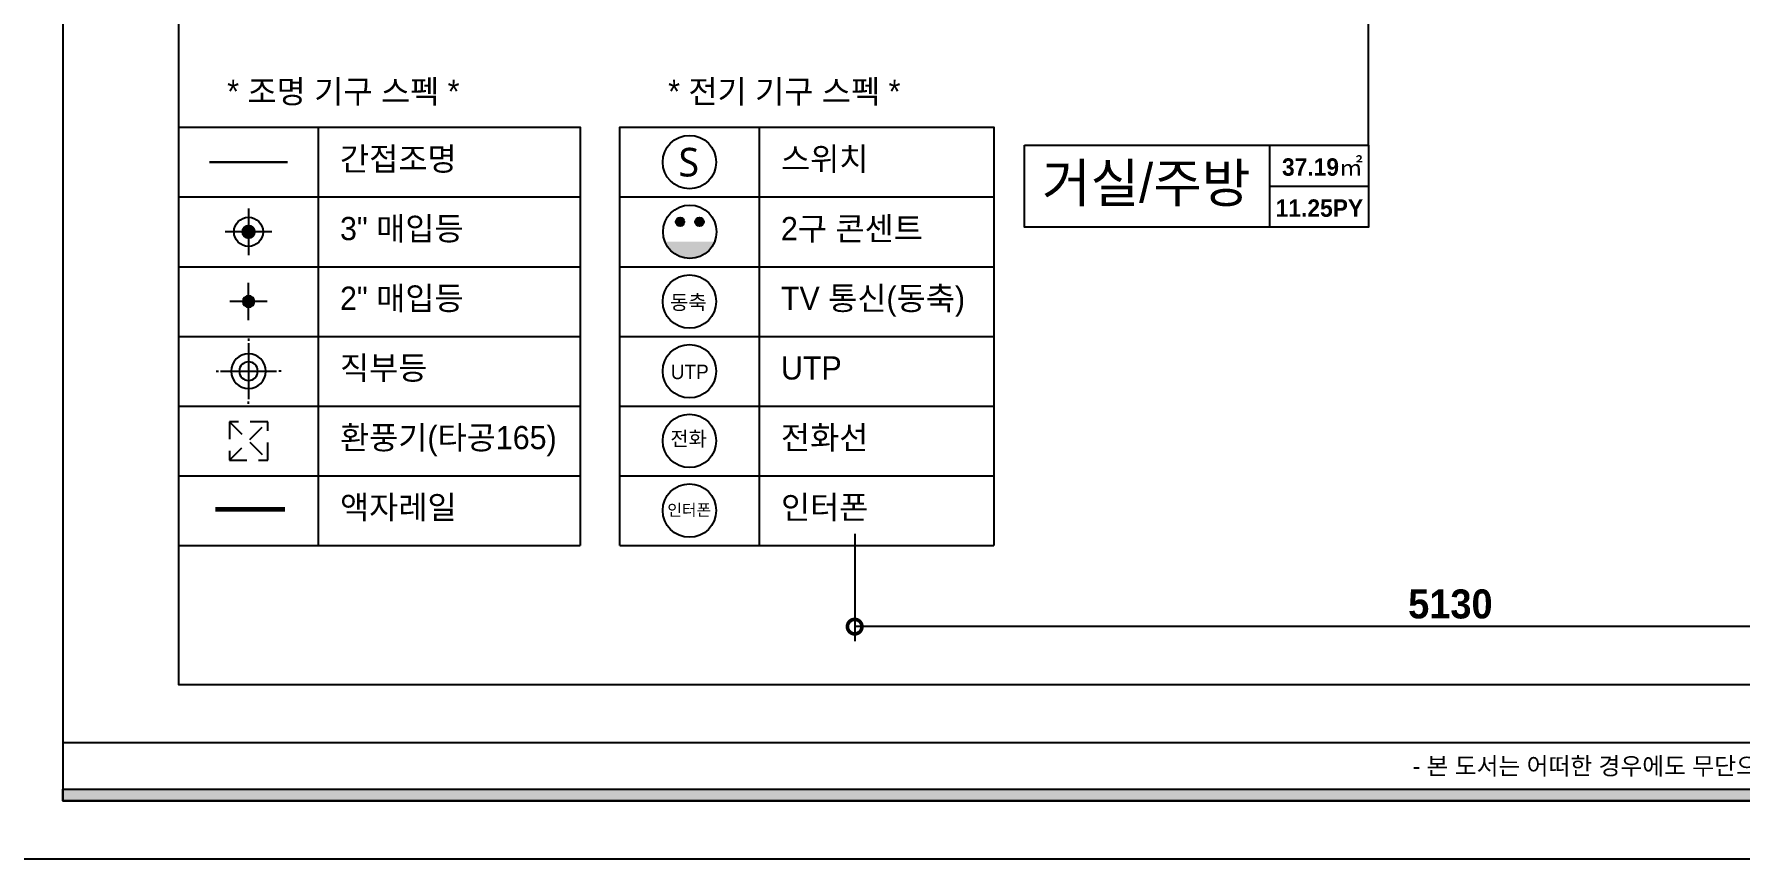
# Model space of a CAD drawing. Header units: inches. Extents: x 157163 to 245256, y -61743 to -20857.
# Drawn here: x 223883 to 231228, y -36207 to -32656 of the extents above; entities that cross this region are included whole.
import ezdxf
from ezdxf.enums import TextEntityAlignment as Align

# ---------------------------------------------------------------- set-up
doc = ezdxf.new("R2010")
doc.units = ezdxf.units.IN
doc.header["$LTSCALE"] = 50
doc.header["$MEASUREMENT"] = 0
doc.linetypes.add('HID', pattern=[2.5, 1.5, -1])
for name, color, linetype in [('0-ELC TEXT', 7, 'Continuous'), ('03-TEXT', 3, 'Continuous'), ('06-LIGHT', 4, 'Continuous'), ('07-DIM WAL', 5, 'Continuous'), ('3.기호.계단선', 30, 'Continuous'), ('CEIL-DOOR', 6, 'Continuous'), ('FORM(YOURNAME)-1', 1, 'Continuous'), ('FORM(YOURNAME)-11', 1, 'Continuous'), ('HAT', 5, 'Continuous'), ('RC-LIGHT', 7, 'Continuous'), ('U-LANP', 6, 'Continuous'), ('설비', 140, 'Continuous')]:
    doc.layers.add(name, color=color, linetype=linetype)
doc.styles.add('YOURNAME', font='HY울릉도M.TTF')
doc.styles.add('넥슨고딕', font='NEXONLv1GothicBold.ttf')
doc.styles.add('코레일둥고', font='Korail_Round_Gothic_Medium.ttf')
doc.dimstyles.new('50', dxfattribs={"dimscale": 50, "dimtxt": 2.5, "dimasz": 2.5, "dimexe": 1.25, "dimexo": 2, "dimtad": 1, "dimdec": 0, "dimtxsty": '넥슨고딕', "dimblk": 'DOTSMALL', "dimcen": 2.5, "dimclrd": 1, "dimclre": 1, "dimclrt": 7, "dimadec": 0, "dimazin": 0, "dimtfac": 1, "dimtdec": 0, "dimtix": 1, "dimtmove": 0, "dimatfit": 3, "dimldrblk": 'DOTSMALL', "dimfxl": 1.25, "dimarcsym": 0})

# ---------------------------------------------------------------- blocks, each defined once
blk = doc.blocks.new('_DOTSMALL')
at = {"color": 0, "linetype": 'ByBlock', "const_width": 0.5}
blk.add_lwpolyline([(-0.0625, 0, 1), (0.0625, 0, 1)], format="xyb", close=True, dxfattribs=at)
blk = doc.blocks.new('*D63')
at = {"layer": '07-DIM WAL', "color": 1, "lineweight": -2, "transparency": 16777216}
for p, q in [((227416.3, -34806.9), (227416.3, -35269.4)), ((232546.3, -34806.9), (232546.3, -35269.4)), ((232546.3, -35206.9), (227416.3, -35206.9))]:
    blk.add_line(p, q, dxfattribs=at)
at = {"layer": 'Defpoints', "color": 0, "transparency": 16777216}
for p in [(227416.3, -34706.9), (232546.3, -34706.9), (227416.3, -35206.9)]:
    blk.add_point(p, dxfattribs=at)
at = {"layer": '07-DIM WAL', "color": 1, "lineweight": -2, "transparency": 16777216, "xscale": 125, "yscale": 125, "zscale": 125, "rotation": 180}
blk.add_blockref('_DOTSMALL', (227416.3, -35206.9), dxfattribs=at)
at = {"layer": '07-DIM WAL', "color": 1, "lineweight": -2, "transparency": 16777216, "xscale": 125, "yscale": 125, "zscale": 125}
blk.add_blockref('_DOTSMALL', (232546.3, -35206.9), dxfattribs=at)
at = {"layer": '07-DIM WAL', "color": 7, "transparency": 16777216, "insert": (229981.3, -35110), "char_height": 125, "attachment_point": 5, "style": '넥슨고딕'}
blk.add_mtext('5130', dxfattribs=at)
blk = doc.blocks.new('hallogen')
h = blk.add_hatch(color=256)
h.dxf.hatch_style = 1
edge = h.paths.add_edge_path()
edge.add_arc((48591.7, 60854.3), 31.2, 0, 360, ccw=False)
at = {"color": 1, "linetype": 'Continuous'}
for p, q in [((48591.7, 60954.3), (48591.7, 60754.3)), ((48691.7, 60854.3), (48491.7, 60854.3))]:
    blk.add_line(p, q, dxfattribs=at)
at = {"color": 4, "linetype": 'Continuous'}
blk.add_circle((48591.7, 60854.3), 62.5, dxfattribs=at)
blk = doc.blocks.new('1')
at = {"linetype": 'Continuous'}
h = blk.add_hatch(color=4, dxfattribs=at)
h.dxf.hatch_style = 1
edge = h.paths.add_edge_path()
edge.add_arc((11539653, -14273504), 37.5, 0, 360)
at = {"color": 1, "linetype": 'Continuous'}
for p, q in [((11539653, -14273637), (11539653, -14273370)), ((11539520, -14273504), (11539787, -14273504))]:
    blk.add_line(p, q, dxfattribs=at)
at = {"color": 4, "linetype": 'Continuous'}
for radius in [41.5, 37.5]:
    blk.add_circle((11539653, -14273504), radius, dxfattribs=at)
blk = doc.blocks.new('매입등')
at = {"layer": 'HAT', "color": 1}
for p, q in [((0, 140), (0, 130)), ((0, 120), (0, -120)), ((-140, 0), (-130, 0)), ((120, 0), (-120, 0)), ((140, 0), (130, 0)), ((-140, 0), (-130, 0)), ((0, -140), (0, -130))]:
    blk.add_line(p, q, dxfattribs=at)
blk.add_circle((0, 0), 40, dxfattribs=at)
at = {"layer": 'U-LANP'}
blk.add_circle((0, 0), 75, dxfattribs=at)
blk = doc.blocks.new('A$C59950440')
at = {"layer": 'CEIL-DOOR'}
blk.add_blockref('매입등', (140, 140), dxfattribs=at)
blk = doc.blocks.new('egoo')
at = {"layer": '설비'}
h = blk.add_hatch(color=140, dxfattribs=at)
edge = h.paths.add_edge_path()
edge.add_arc((1015645.3, 443433.7), 22.3, 0, 360)
h = blk.add_hatch(color=140, dxfattribs=at)
edge = h.paths.add_edge_path()
edge.add_arc((1015747.7, 443433.7), 22.3, 0, 360)
h = blk.add_hatch(color=140, dxfattribs=at)
edge = h.paths.add_edge_path()
edge.add_line((1015826.3, 443329.1), (1015566.6, 443329.1))
edge.add_ellipse((1015696.5, 443381.5), major_axis=(99, 99), ratio=1, start_angle=156.95778, end_angle=293.04222)
at = {"layer": '설비', "color": 140}
for centre, radius in [((1015696.5, 443381.5), 140), ((1015645.3, 443433.7), 22.3), ((1015747.7, 443433.7), 22.3)]:
    blk.add_circle(centre, radius, dxfattribs=at)
blk = doc.blocks.new('SW')
at = {"layer": '설비', "color": 140}
blk.add_circle((11533254, -14277699), 184, dxfattribs=at)
at = {"layer": '설비', "color": 140, "insert": (11533320, -14277601), "char_height": 197.14, "width": 314.33, "attachment_point": 3, "style": '코레일둥고'}
blk.add_mtext('{\\fMalgun Gothic|b0|i0|c129|p50;S}', dxfattribs=at)
blk = doc.blocks.new('FORM-ELEVATION')
at = {"layer": 'FORM(YOURNAME)-11'}
h = blk.add_hatch(color=256, dxfattribs=at)
h.dxf.hatch_style = 1
h.paths.add_polyline_path([(-10309, 35708), (71691, 35708), (71691, 35508), (-10309, 35508)])
h.paths.add_polyline_path([(-10309, -21492), (71691, -21492), (71691, -21692), (-10309, -21692)])
at = {"layer": 'Defpoints', "color": 158}
blk.add_line((62481, -20692), (-10309, -20692), dxfattribs=at)
for points in [[(-10309, -21692), (71691, -21692), (71691, 35708), (-10309, 35708)], [(-8309, 33708), (61071, 33708), (61071, -19692), (-8309, -19692)]]:
    blk.add_lwpolyline(points, close=True, dxfattribs=at)
at = {"layer": 'FORM(YOURNAME)-11', "color": 250}
blk.add_lwpolyline([(-11309, -22692), (72691, -22692), (72691, 36708), (-11309, 36708)], close=True, dxfattribs=at)
at = {"layer": 'FORM(YOURNAME)-11'}
blk.add_lwpolyline([(-10309, -21492), (71691, -21492), (71691, -21692), (-10309, -21692)], close=True, dxfattribs=at)
at = {"layer": 'FORM(YOURNAME)-11', "color": 1, "style": 'YOURNAME'}
blk.add_text("- 본 도서는 어떠한 경우에도 무단으로 도용할 수 없으며 도용시 '지적재산권' 보호에 관한 법률에 의거, 법적 분쟁이 발생합니다.  또한 본 도서에 관한 모든 저작권은 당사에 있습니다. -", height=300, dxfattribs=at).set_placement((28146, -21092), align=Align.MIDDLE_CENTER)
at = {"layer": 'FORM(YOURNAME)-11', "color": 3, "style": 'YOURNAME'}
for tag, height, p in [('1', 450, (71041, -1219)), ('2', 450, (71041, -1863)), ('3', 450, (71041, -3150)), ('4', 450, (71041, -5081)), ('5', 515, (71041, -7398)), ('6', 515, (71041, -9650)), ('7', 515, (71041, -11903)), ('8', 515, (71041, -14155)), ('9', 515, (71041, -16408)), ('10', 515, (66791, -18596)), ('11', 515, (71041, -18660)), ('12', 515, (66791, -20848)), ('13', 515, (71041, -20848))]:
    blk.add_attdef(tag, text='', height=height, dxfattribs=at).set_placement(p, align=Align.MIDDLE_RIGHT)

msp = doc.modelspace()

# ---------------------------------------------------------------- linework, layer by layer
at = {"layer": '0-ELC TEXT'}
for p, q in [((229629.1, -33133.5), (229629.1, -32175.7)), ((225106.3, -33056.9), (225106.3, -34856.9)), ((227004.9, -33056.9), (227004.9, -34856.9)), ((229204.4, -33487.3), (229204.4, -33133.5)), ((229204.4, -33310.4), (229629.1, -33310.4)), ((224506.3, -33356.9), (226234.6, -33356.9)), ((226404.9, -33356.9), (228015.8, -33356.9)), ((224506.3, -33656.9), (226234.6, -33656.9)), ((226404.9, -33656.9), (228015.8, -33656.9)), ((224506.3, -33956.9), (226234.6, -33956.9)), ((226404.9, -33956.9), (228015.8, -33956.9)), ((224506.3, -34256.9), (226234.6, -34256.9)), ((226404.9, -34256.9), (228015.8, -34256.9)), ((224506.3, -34556.9), (226234.6, -34556.9)), ((226404.9, -34556.9), (228015.8, -34556.9)), ((224506.3, -34856.9), (226234.6, -34856.9)), ((226404.9, -34856.9), (228015.8, -34856.9))]:
    msp.add_line(p, q, dxfattribs=at)
for points in [[(224506.3, -34856.9), (224506.3, -33056.9), (226234.6, -33056.9), (226234.6, -34856.9)], [(226404.9, -34856.9), (226404.9, -33056.9), (228015.8, -33056.9), (228015.8, -34856.9)]]:
    msp.add_lwpolyline(points, dxfattribs=at)
msp.add_lwpolyline([(228147.2, -33133.5), (229629.1, -33133.5), (229629.1, -33487.3), (228147.2, -33487.3)], close=True, dxfattribs=at)
at = {"layer": '06-LIGHT', "color": 10, "linetype": 'HID', "const_width": 10}
msp.add_lwpolyline([(224975.2, -33206.9), (224637.5, -33206.9)], dxfattribs=at)
at = {"layer": '06-LIGHT', "color": 140, "linetype": 'HID', "const_width": 20}
msp.add_lwpolyline([(224963.6, -34702.4), (224663.3, -34702.4)], dxfattribs=at)
at = {"layer": '3.기호.계단선', "linetype": 'HID'}
for p, q in [((224723.8, -34489.4), (224888.8, -34324.4)), ((224723.8, -34324.4), (224888.8, -34489.4))]:
    msp.add_line(p, q, dxfattribs=at)
msp.add_lwpolyline([(224723.8, -34489.4), (224888.8, -34489.4), (224888.8, -34324.4), (224723.8, -34324.4)], close=True, dxfattribs=at)
at = {"layer": '설비', "color": 140}
for centre in [(226704.9, -33806.9), (226704.9, -34106.9), (226704.9, -34406.9), (226704.9, -34706.9)]:
    msp.add_circle(centre, 115, dxfattribs=at)

# ---------------------------------------------------------------- block references
at = {"layer": 'FORM(YOURNAME)-1', "xscale": 0.2500000000000001, "yscale": 0.2500000000000001, "zscale": 0.2500000000000001}
msp.add_blockref('FORM-ELEVATION', (226583.5, -30533.9), dxfattribs=at)
at = {"layer": 'RC-LIGHT'}
msp.add_blockref('hallogen', (176214.6, -94361.2), dxfattribs=at)
at = {"layer": 'RC-LIGHT', "xscale": -0.6024096385271789, "yscale": 0.6024096385271789, "zscale": 0.6024096385271789}
msp.add_blockref('1', (7176404.8, 8564689.4), dxfattribs=at)
at = {"layer": 'RC-LIGHT', "xscale": -1}
msp.add_blockref('A$C59950440', (224946.3, -34246.9), dxfattribs=at)
at = {"layer": '설비', "color": 140}
for name, p, xscale, yscale, zscale in [('SW', (-6981578.9, 8890355.3), 0.625, 0.625, 0.625), ('egoo', (-607615.8, -397713.1), 0.8214285869294655, 0.8214285869294655, 0.8214285869294655)]:
    msp.add_blockref(name, p, dxfattribs=dict(at, xscale=xscale, yscale=yscale, zscale=zscale))

# ---------------------------------------------------------------- texts
at = {"layer": '0-ELC TEXT', "style": '코레일둥고'}
for s, p in [('* 조명 기구 스펙 *', (224714.6, -32952.4)), ('* 전기 기구 스펙 *', (226613.1, -32952.4)), ('간접조명', (225200.2, -33242.8)), ('스위치', (227098.8, -33242.8)), ('3" 매입등', (225200.2, -33542.8)), ('2구 콘센트', (227098.8, -33542.8)), ('2" 매입등', (225200.2, -33842.8)), ('TV 통신(동축)', (227098.8, -33842.8)), ('직부등', (225200.2, -34142.8)), ('UTP', (227098.8, -34142.8)), ('환풍기(타공165)', (225200.2, -34442.8)), ('전화선', (227098.8, -34442.8)), ('액자레일', (225200.2, -34742.8)), ('인터폰', (227098.8, -34742.8))]:
    msp.add_text(s, height=100, dxfattribs=at).set_placement(p)
at = {"layer": '03-TEXT'}
for s, height, style, p in [('거실/주방', 166.67, '코레일둥고', (228671.4, -33379.8)), ('37.19㎡', 75, '넥슨고딕', (229430.1, -33265.3)), ('11.25PY', 75, '넥슨고딕', (229417.3, -33442.2))]:
    msp.add_text(s, height=height, dxfattribs=dict(at, style=style)).set_placement(p, align=Align.CENTER)
at = {"layer": '설비', "color": 140, "style": '코레일둥고'}
for s, height, p in [('동축', 62.5, (226621.7, -33841.6)), ('UTP', 62.5, (226624.3, -34141.2)), ('전화', 62.5, (226622.7, -34428.9)), ('인터폰', 50, (226609.5, -34729.4))]:
    msp.add_text(s, height=height, dxfattribs=at).set_placement(p)

# ---------------------------------------------------------------- dimensions: what is measured, and where the dimension line sits
at = {"layer": '07-DIM WAL'}
dim = msp.add_linear_dim(base=(227416.3, -35206.9), p1=(232546.3, -34706.9), p2=(227416.3, -34706.9), dimstyle='50', dxfattribs=at)
dim.commit()
dim.dimension.update_dxf_attribs({"geometry": '*D63', "text_midpoint": (229981.3, -35110)})

doc.saveas('drawing.dxf')
